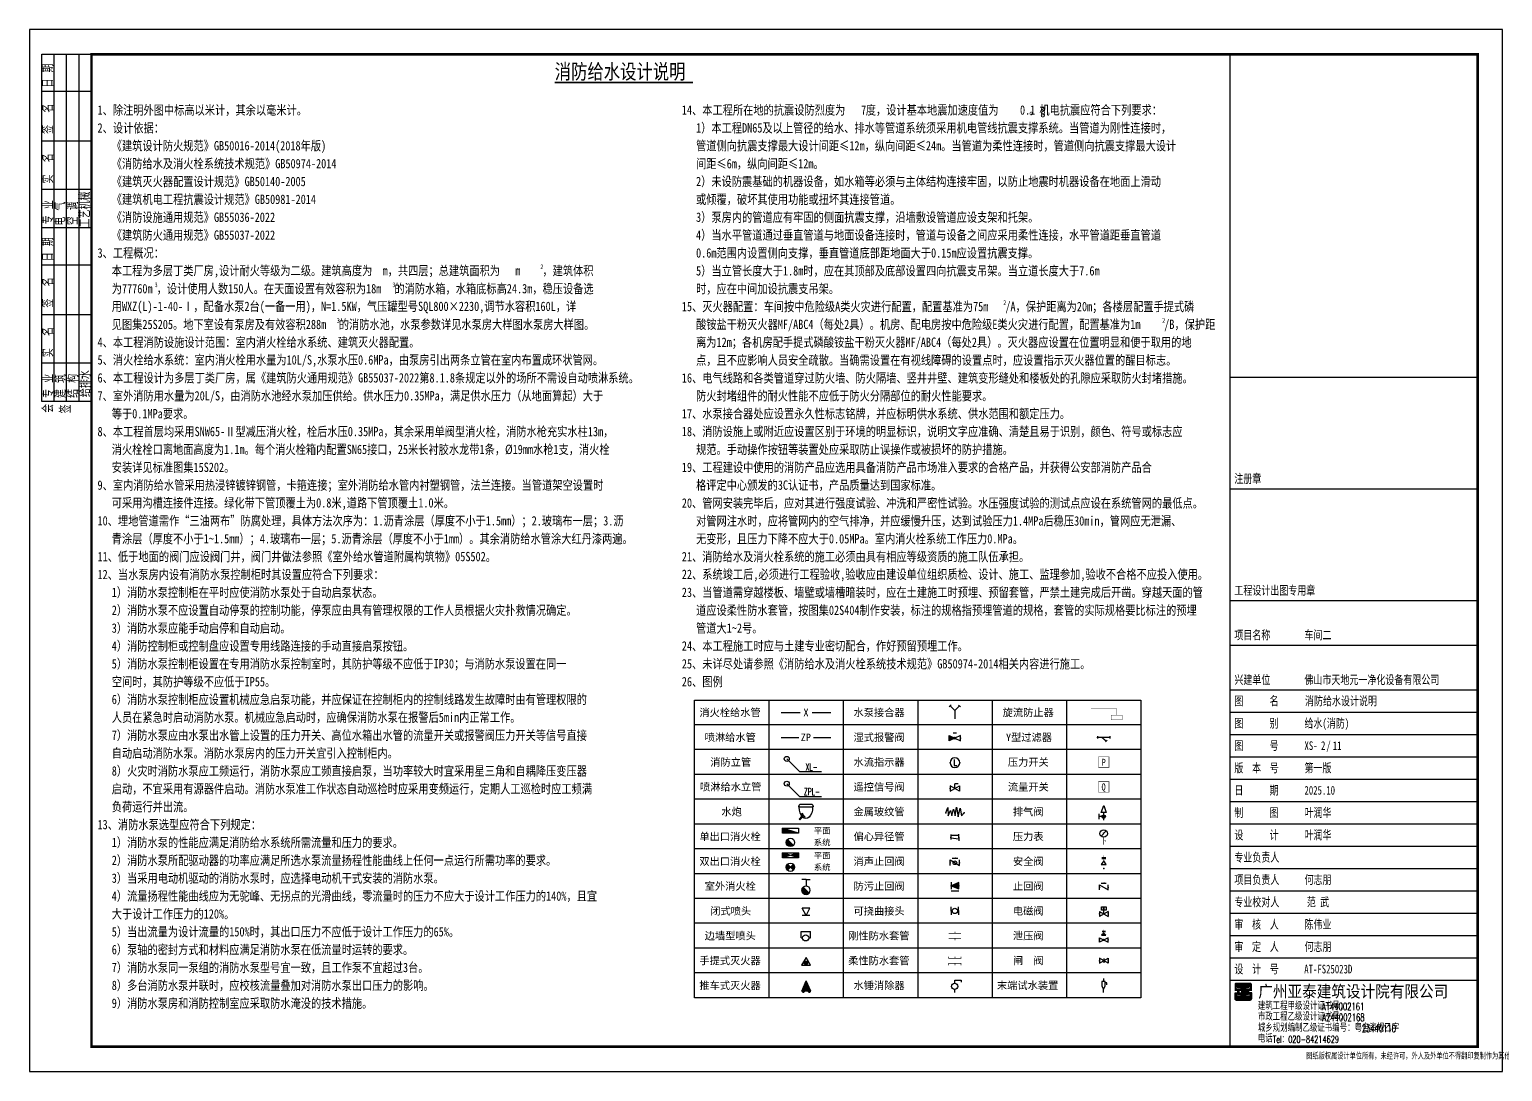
# Model space of a CAD drawing. Extents: x -620248 to 571765, y -684907 to -323071.
# Drawn here: x -556769 to -497369, y -522070 to -480070 of the extents above; entities that cross this region are included whole.
import ezdxf
from ezdxf.enums import TextEntityAlignment as Align

# ---------------------------------------------------------------- set-up
doc = ezdxf.new("R2010")
doc.units = 0
doc.header["$LTSCALE"] = 1000
doc.header["$MEASUREMENT"] = 0
doc.linetypes.add('CONTINOUS', pattern=[2000000.0, 1000000.0, 1000000.0])
for name, color, linetype in [('4', 4, 'Continuous'), ('9', 9, 'Continuous'), ('DIM_SYMB', 3, 'Continuous'), ('EQUIP_喷头', 7, 'Continuous'), ('EQUIP_消火栓', 7, 'Continuous'), ('EQUIP_消防', 7, 'Continuous'), ('EQUIP_灭火器', 7, 'Continuous'), ('PIPE-消防', 1, 'Continuous'), ('PUB_TITLE', 4, 'Continuous'), ('TWT_LEAD', 3, 'Continuous'), ('TWT_TEXT', 7, 'Continuous'), ('VALVE_消防', 7, 'Continuous'), ('VPIPE-消防', 1, 'Continuous'), ('框', 130, 'Continuous')]:
    doc.layers.add(name, color=color, linetype=linetype)
doc.styles.add('-宋体', font='simsun_0.shx', dxfattribs={"width": 0.8})
doc.styles.add('_TCH_DIM', font='SIMPLEX.shx', dxfattribs={"width": 0.8, "bigfont": 'GBCBIG.shx'})
doc.styles.add('HZ', font='txt', dxfattribs={"width": 0.8, "bigfont": 'hztxt'})
doc.styles.get("Standard").update_dxf_attribs({"font": 'gbenor.shx', "bigfont": 'gbcbig.shx'})
doc.styles.add('TBC', font='simhei_0.shx', dxfattribs={"width": 0.9})
doc.styles.add('天正', font='SIMPLEX.shx', dxfattribs={"width": 0.7, "bigfont": 'HZTXT.shx'})
doc.styles.add('宋体', font='simsun_0.shx')

# ---------------------------------------------------------------- blocks, each defined once
blk = doc.blocks.new('zss-25')
at = {"layer": 'TWT_TEXT'}
for p, q in [((-156, 169), (-182, 141)), ((-182, 126), (-182, 141)), ((-182, 126), (-182, 112)), ((-171, 99), (-182, 112)), ((-171, 99), (169, 99)), ((-156, 169), (155, 169)), ((155, 169), (181, 141)), ((169, 99), (181, 112)), ((181, 141), (181, 126)), ((181, 112), (181, 126)), ((24, -142), (36, -164)), ((77, -61), (110, -70)), ((151, -222), (81, -153)), ((102, -130), (172, -200)), ((172, -200), (151, -222))]:
    blk.add_line(p, q, dxfattribs=at)
for centre, major_axis, ratio, start_param, end_param in [((-1, 99), (0, 287), 0.590773, 1.570796, 4.712389), ((-6, 49), (0, 201), 0.493091, 3.448336, 4.129971), ((0, 48), (0, 220), 0.592916, 3.422062, 4.144078)]:
    blk.add_ellipse(centre, major_axis=major_axis, ratio=ratio, start_param=start_param, end_param=end_param, dxfattribs=at)
blk = doc.blocks.new('A$C0EE36D2C')
at = {"layer": 'TWT_TEXT'}
h = blk.add_hatch(color=256, dxfattribs=at)
h.paths.add_polyline_path([(325, 100), (0, 200), (0, 0)])
h.paths.add_polyline_path([(325, 100), (650, 0), (650, 200)])
for p, q in [((0, 0), (0, 200)), ((650, 0), (0, 200)), ((0, 200), (650, 200)), ((650, 200), (0, 0)), ((650, 200), (650, 0)), ((650, 0), (0, 0))]:
    blk.add_line(p, q)
blk = doc.blocks.new('A$C05121B48')
at = {"layer": 'TWT_TEXT'}
blk.add_hatch(color=256, dxfattribs=at).paths.add_polyline_path([(50, 50), (170, 170), (50, 291, 0.198912), (0, 170, 0.198912)])
h = blk.add_hatch(color=256, dxfattribs=at)
h.paths.add_polyline_path([(170, 170), (291, 50, 0.198912), (341, 170, 0.198912), (291, 291)])
h.paths.add_polyline_path([(170, 170), (170, 170), (170, 170), (170, 170)], flags=9)
for p, q in [((50, 291, 0), (291, 50, 0)), ((50, 50, 0), (291, 291, 0))]:
    blk.add_line(p, q)
blk.add_circle((170, 170, 0), 170)
at = {"flags": 9}
blk.add_attdef('A', (170, 170, 0), '', height=0.00681, dxfattribs=at)
blk = doc.blocks.new('A$C5684489B')
for p, q in [((58, 512), (58, 400)), ((58, 0), (58, 116))]:
    blk.add_line(p, q)
blk.add_lwpolyline([(182, 279), (182, 355), (117, 355), (117, 400), (0, 400), (0, 225), (58, 116), (117, 225), (117, 355)])
blk = doc.blocks.new('A$C5FE17621')
for points in [[(127, 374), (127, 496), (391, 496), (391, 419)], [(127, 0), (127, 121)]]:
    blk.add_lwpolyline(points)
blk.add_circle((127, 248), 126)
blk = doc.blocks.new('$TwtSys$00000546')
h = blk.add_hatch()
h.set_pattern_fill('ANSI31', color=256, scale=200, style=0)
h.set_pattern_definition([(45, (-38543.802, -6670.83), (-17.67767, 17.67767), [])])
h.paths.add_polyline_path([(-65, 174), (65, 174), (65, 44), (-65, 44)])
for points in [[(0, 344), (-198, 0), (198, 0)], [(-65, 174), (65, 174), (65, 44), (-65, 44)]]:
    blk.add_lwpolyline(points, close=True)
blk = doc.blocks.new('$TwtSys$00000386')
blk.add_line((-93, 93, 0), (93, -93, 0))
blk.add_circle((0, 0, 0), 131)
at = {"color": 0}
for points in [[(34, -127, 0), (-127, 34, 0), (93, -93, 0), (-93, 93, 0)], [(-34, -127, 0), (-127, -34, 0), (34, -127, 0), (-127, 34, 0)], [(-93, -93, 0), (-93, -93, 0), (-34, -127, 0), (-127, -34, 0)]]:
    blk.add_solid(points, dxfattribs=at)
at = {"flags": 9}
blk.add_attdef('A', (0, 0, 0), '', height=0.00524, dxfattribs=at)
blk = doc.blocks.new('$TwtSys$00000434')
for p, q in [((-0.5, 0.5), (-0.5, -0.5)), ((-0.5, -0.5), (0.5, 0.5)), ((0.5, 0.5), (-0.5, 0.5)), ((0.5, -0.5), (0.5, 0.5)), ((-0.5, -0.5), (0.5, -0.5))]:
    blk.add_line(p, q)
blk.add_solid([(0.5, -0.5), (0.5, 0.5), (-0.5, -0.5)])
blk = doc.blocks.new('$TWTSYS$00000117')
at = {"color": 0}
for p, q in [((-5, 5, 0), (-131, 5, 0)), ((-15, 15, 0), (-130, 15, 0)), ((-130, -10, 0), (-130, 10, 0)), ((-10, 10, 0), (-130, 10, 0)), ((-21, 21, 0), (-129, 21, 0)), ((-26, 26, 0), (-128, 26, 0)), ((-31, 31, 0), (-127, 31, 0)), ((-36, 36, 0), (-126, 36, 0)), ((-125, -38, 0), (-125, 38, 0)), ((-42, 42, 0), (-124, 42, 0)), ((-47, 47, 0), (-122, 47, 0)), ((-120, -52, 0), (-120, 52, 0)), ((-52, 52, 0), (-120, 52, 0)), ((-57, 57, 0), (-118, 57, 0)), ((-115, -63, 0), (-115, 63, 0)), ((-63, 63, 0), (-115, 63, 0)), ((-68, 68, 0), (-112, 68, 0)), ((-109, -72, 0), (-109, 72, 0)), ((-73, 73, 0), (-108, 73, 0)), ((-78, 78, 0), (-105, 78, 0)), ((-104, -79, 0), (-104, 79, 0)), ((-84, 84, 0), (-101, 84, 0)), ((-99, -86, 0), (-99, 86, 0)), ((-89, 89, 0), (-96, 89, 0)), ((-94, -91, 0), (-94, 91, 0)), ((-88, -96, 0), (-88, 88, 0)), ((-83, -101, 0), (-83, 83, 0)), ((-78, -105, 0), (-78, 78, 0)), ((-73, -109, 0), (-73, 73, 0)), ((-67, -112, 0), (-67, 67, 0)), ((-62, -115, 0), (-62, 62, 0)), ((-57, -118, 0), (-57, 57, 0)), ((-52, -120, 0), (-52, 52, 0)), ((-46, -122, 0), (-46, 46, 0)), ((-41, -124, 0), (-41, 41, 0)), ((-36, -126, 0), (-36, 36, 0)), ((-31, -127, 0), (-31, 31, 0)), ((-25, -128, 0), (-25, 25, 0)), ((-20, -129, 0), (-20, 20, 0)), ((-15, -130, 0), (-15, 15, 0)), ((-10, -130, 0), (-10, 10, 0)), ((-4, -131, 0), (-4, 4, 0)), ((0, 0, 0), (-131, 0, 0)), ((6, -6, 0), (-131, -6, 0)), ((11, -11, 0), (-130, -11, 0)), ((16, -16, 0), (-130, -16, 0)), ((21, -21, 0), (-129, -21, 0)), ((27, -27, 0), (-128, -27, 0)), ((32, -32, 0), (-127, -32, 0)), ((37, -37, 0), (-125, -37, 0)), ((42, -42, 0), (-124, -42, 0)), ((48, -48, 0), (-122, -48, 0)), ((53, -53, 0), (-120, -53, 0)), ((58, -58, 0), (-117, -58, 0)), ((63, -63, 0), (-114, -63, 0)), ((69, -69, 0), (-111, -69, 0)), ((74, -74, 0), (-108, -74, 0)), ((79, -79, 0), (-104, -79, 0)), ((84, -84, 0), (-100, -84, 0)), ((90, -90, 0), (-95, -90, 0)), ((90, -95, 0), (-90, -95, 0)), ((84, -100, 0), (-84, -100, 0)), ((77, -105, 0), (-77, -105, 0)), ((70, -111, 0), (-70, -111, 0)), ((60, -116, 0), (-60, -116, 0)), ((49, -121, 0), (-49, -121, 0)), ((33, -126, 0), (-33, -126, 0)), ((1, -131, 0), (1, -1, 0)), ((6, -131, 0), (6, -6, 0)), ((11, -130, 0), (11, -11, 0)), ((17, -130, 0), (17, -17, 0)), ((22, -129, 0), (22, -22, 0)), ((27, -128, 0), (27, -27, 0)), ((32, -127, 0), (32, -32, 0)), ((38, -125, 0), (38, -38, 0)), ((43, -124, 0), (43, -43, 0)), ((48, -122, 0), (48, -48, 0)), ((53, -119, 0), (53, -53, 0)), ((59, -117, 0), (59, -59, 0)), ((64, -114, 0), (64, -64, 0)), ((69, -111, 0), (69, -69, 0)), ((74, -108, 0), (74, -74, 0)), ((80, -104, 0), (80, -80, 0)), ((85, -99, 0), (85, -85, 0)), ((90, -95, 0), (90, -90, 0))]:
    blk.add_line(p, q, dxfattribs=at)
blk.add_line((92, -92, 0), (-92, 92, 0))
for start, end in [(135, 315), (315, 135)]:
    blk.add_arc((0, 0, 0), 131, start, end)
blk = doc.blocks.new('$ATTACHMENT$00000085')
for q in [(-130, 331, 0), (130, 331, 0), (0, 131, 0)]:
    blk.add_line((0, 331, 0), q)
blk.add_blockref('$TWTSYS$00000117', (0, 0))
blk = doc.blocks.new('$ATTACHMENT$00000096')
for p, q in [((150, 0), (-150, 0)), ((1, -300), (-150, 0)), ((1, -300), (150, 0)), ((150, -302), (-150, -302))]:
    blk.add_line(p, q)
blk = doc.blocks.new('$ATTACHMENT$00000094')
for p, q in [((-188, 250), (187, 250)), ((-188, 0), (-188, 250)), ((-188, 0), (-125, 0)), ((125, 0, 0), (187, 0, 0)), ((187, 0, 0), (187, 250, 0))]:
    blk.add_line(p, q)
blk.add_circle((0, 0), 125)
blk = doc.blocks.new('$VALVE$00000485')
at = {"linetype": 'CONTINOUS'}
for p, q in [((-90, 67), (-90, -42)), ((90, 42), (-90, 42)), ((90, -40), (-90, -18))]:
    blk.add_line(p, q, dxfattribs=at)
for q in [(90, 72), (90, -72)]:
    blk.add_line((90, 0), q)
for p in [(-90, 0), (90, 0)]:
    blk.add_point(p)
blk = doc.blocks.new('$VALVE$00000501')
for p, q in [((-175, 32), (-175, -32)), ((175, 32), (175, -32)), ((96, -77), (50, -123))]:
    blk.add_line(p, q)
at = {"const_width": 35}
for points in [[(-175, 0), (175, 0)], [(-52, 0), (73, -100)]]:
    blk.add_lwpolyline(points, dxfattribs=at)
for p in [(-175, -2), (175, -2)]:
    blk.add_point(p)
blk = doc.blocks.new('$VALVE$00000553')
at = {"const_width": 30}
for points in [[(0, 100), (-250, 100), (-250, 100)], [(0, 100), (0, 175)], [(0, 100), (250, 100), (250, 100)], [(-250, -100), (-250, -100), (0, -100)], [(250, -100), (250, -100), (0, -100)], [(0, -175), (0, -100)]]:
    blk.add_lwpolyline(points, dxfattribs=at)
blk = doc.blocks.new('$VALVE$00000547')
at = {"const_width": 30}
for points in [[(0, 100), (-250, 100), (-250, 175)], [(0, 100), (0, 175)], [(0, 100), (250, 100), (250, 175)], [(-250, -175), (-250, -100), (0, -100)], [(0, -175), (0, -100)], [(250, -175), (250, -100), (0, -100)]]:
    blk.add_lwpolyline(points, dxfattribs=at)
blk = doc.blocks.new('$VALVE$00000546')
for p, q in [((-371, -30), (-282, 187)), ((-282, 187), (-271, -153)), ((-271, -153), (-183, 65)), ((-183, 65), (-127, -153)), ((-127, -153), (-55, 121)), ((-55, 121), (17, -153)), ((17, -153), (72, 191)), ((72, 191), (131, -191)), ((131, -191), (211, 154)), ((211, 154), (261, -156)), ((261, -156), (371, -30))]:
    blk.add_line(p, q)
for p in [(-371, -30), (371, -30)]:
    blk.add_point(p)
blk = doc.blocks.new('$VALVE$00000314')
for p, q in [((-125, -75), (-125, 75)), ((-125, 75), (125, -75)), ((-75, 125), (75, 125)), ((125, -75), (125, 75))]:
    blk.add_line(p, q)
blk.add_circle((0, 0), 50)
for p in [(-125, 0), (125, 0)]:
    blk.add_point(p)
blk.add_solid([(0, 125), (0, 150), (75, 125)])
blk = doc.blocks.new('$VALVE$00000744')
for p, q in [((-150, -75), (-150, 75)), ((150, 75), (-150, -75)), ((-150, 75), (150, -75)), ((-45, 144), (45, 144)), ((150, -75), (150, 75))]:
    blk.add_line(p, q)
blk.add_lwpolyline([(-150, 0, 150, 0, 0), (0, 0, 0, 0, 0)], format="xyseb")
at = {"const_width": 37.5}
blk.add_lwpolyline([(-19, 0, 1), (19, 0, 1)], format="xyb", close=True, dxfattribs=at)
at = {"const_width": 1.2}
blk.add_lwpolyline([(0, 144), (0, 0)], dxfattribs=at)
for p in [(-150, 0), (150, 0)]:
    blk.add_point(p)
blk = doc.blocks.new('$ATTACHMENT$00000194')
for p, q in [((0, 0), (134, 134)), ((0, 0), (134, -134)), ((107, 162), (134, 134)), ((161, 107), (134, 134)), ((107, -161), (134, -134)), ((161, -107), (134, -134))]:
    blk.add_line(p, q)
blk = doc.blocks.new('$VALVE$00000531')
at = {"color": 7}
for p, q in [((-23, 104), (-23, -83)), ((-23, -83), (61, -83))]:
    blk.add_line(p, q, dxfattribs=at)
blk.add_lwpolyline([(-150, 0, 1), (150, 0, 1), (-150, 0, 0.808179)], format="xyb")
for p in [(-150, 0), (150, 0)]:
    blk.add_point(p)
blk = doc.blocks.new('$VALVE$00000437')
for p in [(0, 0), (87, 124)]:
    blk.add_line(p, (0, 124))
blk.add_lwpolyline([(-125, -72), (125, 72), (125, -72), (-125, 72)], close=True)
for p in [(-125, 0), (125, 0)]:
    blk.add_point(p)
blk = doc.blocks.new('$VALVE$00000447')
for p, q in [((-82, 0), (-82, 90)), ((-82, 0), (-82, -90)), ((82, 0), (82, 90)), ((82, 0), (82, -90))]:
    blk.add_line(p, q)
blk.add_circle((0, 0), 60.1)
for p in [(-82, 0), (82, 0)]:
    blk.add_point(p)
blk = doc.blocks.new('$VALVE$00000656')
for p, q in [((-113, 110), (-113, -100)), ((118, -164), (-119, -164))]:
    blk.add_line(p, q)
blk.add_lwpolyline([(119, 5, 203, 0, 0), (-113, 5, 0, 0, 0)], format="xyseb")
blk.add_lwpolyline([(119, 107), (-113, 5), (119, -97)], close=True)
for p in [(-113, 5), (119, 5)]:
    blk.add_point(p)
blk.add_solid([(-44, -164), (-44, -139), (-119, -164)])
blk = doc.blocks.new('$VALVE$00000315')
blk.add_line((-75, 125), (75, 125))
blk.add_lwpolyline([(-125, -75), (-125, 75), (125, -75), (125, 75)])
for p in [(-125, 0), (125, 0)]:
    blk.add_point(p)
blk.add_solid([(0, 125), (0, 150), (75, 125)])
blk = doc.blocks.new('$VALVE$00000296')
for points in [[(-125, 72), (-125, -72), (125, 72), (125, -72), (-125, 72)], [(0, 60), (0, -64)]]:
    blk.add_lwpolyline(points)
for p in [(-125, 0), (125, 0)]:
    blk.add_point(p)
blk = doc.blocks.new('$VALVE$00000773')
blk.add_hatch(color=256).paths.add_polyline_path([(61, 131), (2, 194), (-61, 131)])
for p, q in [((-125, -62), (-125, 62)), ((-125, 62), (125, -62)), ((125, 62), (-125, -62)), ((2, 194), (-61, 131)), ((-61, 131), (61, 131)), ((-48, 255), (53, 255)), ((52, 228), (-48, 228)), ((61, 131), (2, 194)), ((125, -62), (125, 62))]:
    blk.add_line(p, q)
at = {"const_width": 31.2}
blk.add_lwpolyline([(-16, 0, 1), (16, 0, 1)], format="xyb", close=True, dxfattribs=at)
blk.add_lwpolyline([(0, 131, 5, 5, 0), (0, 0, 1, 1, 0)], format="xyseb")
at = {"const_width": 5.37}
blk.add_lwpolyline([(2, 194), (2, 290)], dxfattribs=at)
for p in [(-125, 0), (125, 0)]:
    blk.add_point(p)
blk = doc.blocks.new('$VALVE$00000322')
for p, q in [((4, 216), (-102, 110)), ((-102, 110), (102, 110)), ((87, 272), (-81, 272)), ((-80, 317), (89, 317)), ((102, 110), (4, 216))]:
    blk.add_line(p, q)
at = {"const_width": 8.96}
for points in [[(0, 0), (0, 110)], [(4, 216), (4, 377)]]:
    blk.add_lwpolyline(points, dxfattribs=at)
blk.add_point((0, 0))
at = {"flags": 9}
for tag in ['YSIZE', 'XSIZE']:
    blk.add_attdef(tag, (0, 110), '', height=0.5, dxfattribs=at)
blk = doc.blocks.new('$VALVE$00000558')
for p, q in [((-125, 72), (125, -72)), ((125, 72), (-125, -72)), ((-125, 72), (-125, -72)), ((0, 0), (0, 104)), ((125, 72), (125, -72))]:
    blk.add_line(p, q)
blk.add_lwpolyline([(73, 106), (-66, 106), (-66, 206), (73, 206)], close=True)
for p in [(-125, 0), (125, 0)]:
    blk.add_point(p)
at = {"style": 'HZ', "width": 1.084002}
blk.add_text('M', height=69.3, dxfattribs=at).set_placement((-24, 125), (26, 125), align=Align.FIT)
blk = doc.blocks.new('$VALVE$00000597')
blk.add_line((-93, 357), (93, 543))
blk.add_lwpolyline([(93, 543, 0, 50, 0), (-31, 456, 50, 50, 0)], format="xyseb")
for points, const_width in [([(0, 300), (0, 0)], 30), ([(0, 182), (75, 182), (75, 107)], 7.5)]:
    blk.add_lwpolyline(points, dxfattribs=dict(const_width=const_width))
blk.add_circle((0, 450), 150)
blk = doc.blocks.new('$VALVE$00000497')
for p, q in [((78, 138), (-78, 138)), ((0, 50), (0, 138))]:
    blk.add_line(p, q)
at = {"const_width": 49.6}
blk.add_lwpolyline([(25, 0, 1), (-25, 0, 1)], format="xyb", close=True, dxfattribs=at)
blk.add_circle((0, 0), 50)
blk = doc.blocks.new('$TwtSys$00000547')
blk.add_hatch(color=256).paths.add_polyline_path([(-155, 0), (0, 346), (155, 0)])
for p, q in [((-155, 0), (0, 346)), ((155, 0), (-155, 0)), ((155, 0), (0, 346))]:
    blk.add_line(p, q)
for centre in [(-103, -26), (103, -26)]:
    blk.add_circle(centre, 25.7)
blk = doc.blocks.new('A$C37BD43C0')
at = {"layer": 'PIPE-消防', "linetype": 'Continuous'}
for p, q in [((3500, 11494), (4256, 11494)), ((4744, 11494), (5500, 11494)), ((3500, 10494), (4206, 10494)), ((4794, 10494), (5500, 10494))]:
    blk.add_line(p, q, dxfattribs=at)
at = {"layer": 'TWT_LEAD'}
for p, q in [((3719, 9628), (4232, 9115)), ((4232, 9115), (5124, 9115)), ((3719, 8628), (4232, 8115)), ((4232, 8115), (5124, 8115))]:
    blk.add_line(p, q, dxfattribs=at)
at = {"layer": 'TWT_TEXT'}
for p, q in [((3000, 12000), (3000, 0)), ((6000, 12000), (6000, 0)), ((9000, 12000), (9000, 0)), ((9000, 12000), (12000, 12000)), ((12000, 12000), (12000, 0)), ((15000, 12000), (15000, 0)), ((10500, 11574), (10500, 11247)), ((18000, 11000), (0, 11000)), ((18000, 10000), (0, 10000)), ((18000, 9000), (0, 9000)), ((18000, 8000), (0, 8000)), ((18000, 7000), (0, 7000)), ((18000, 6000), (0, 6000)), ((18000, 5000), (0, 5000)), ((18000, 4000), (0, 4000)), ((18000, 3000), (0, 3000)), ((18000, 2000), (0, 2000)), ((18000, 1000), (0, 1000))]:
    blk.add_line(p, q, dxfattribs=at)
for points in [[(0, 12000), (18000, 12000), (18000, 0), (0, 0)], [(16500, 7747), (16500, 7747), (16604, 7469), (16396, 7469)]]:
    blk.add_lwpolyline(points, close=True, dxfattribs=at)
for points, const_width in [([(17019, 11384), (17019, 11662), (15984, 11662)], 15), ([(16500, 7469), (16500, 7154)], 50)]:
    blk.add_lwpolyline(points, dxfattribs=dict(at, const_width=const_width))
for points, const_width in [([(16799, 11384), (17240, 11384), (17240, 11206), (16799, 11206)], 15), ([(16288, 9709), (16712, 9709), (16712, 9285), (16288, 9285)], 20), ([(16288, 8712), (16712, 8712), (16712, 8288), (16288, 8288)], 20)]:
    blk.add_lwpolyline(points, close=True, dxfattribs=dict(at, const_width=const_width))
at = {"layer": 'VPIPE-消防', "linetype": 'Continuous'}
for centre in [(3719, 9628), (3719, 8628)]:
    blk.add_circle(centre, 100, dxfattribs=at)
blk.add_blockref('A$C5FE17621', (10367, 212))
at = {"xscale": 1.099999999976716, "yscale": 1.099999999976716, "zscale": 1.099999999976716}
blk.add_blockref('A$C5684489B', (16425, 216), dxfattribs=at)
at = {"layer": 'EQUIP_喷头'}
for name, p in [('$ATTACHMENT$00000096', (4498, 3615)), ('$ATTACHMENT$00000094', (4487, 2414))]:
    blk.add_blockref(name, p, dxfattribs=at)
at = {"layer": 'EQUIP_消火栓', "xscale": 650, "yscale": -200, "zscale": 650, "rotation": 180.0000050089563}
blk.add_blockref('$TwtSys$00000434', (3868, 6738), dxfattribs=at)
at = {"layer": 'EQUIP_消火栓', "xscale": 1.3, "yscale": 1.3, "zscale": 1.3}
blk.add_blockref('$TwtSys$00000386', (3868, 6261), dxfattribs=at)
at = {"layer": 'EQUIP_消防', "xscale": 1.399999999999999, "yscale": 1.399999999999999, "zscale": 1.399999999999999, "rotation": 90}
blk.add_blockref('$ATTACHMENT$00000194', (10500, 11574), dxfattribs=at)
at = {"layer": 'EQUIP_消防', "xscale": 1.3, "yscale": 1.3, "zscale": 1.3}
blk.add_blockref('$ATTACHMENT$00000085', (4498, 4331), dxfattribs=at)
at = {"layer": 'EQUIP_灭火器'}
for name, p, xscale, yscale, zscale in [('$TwtSys$00000546', (4500, 1313), 0.9, 0.9, 0.9), ('$TwtSys$00000547', (4509, 271), 1.2, 1.2, 1.2)]:
    blk.add_blockref(name, p, dxfattribs=dict(at, xscale=xscale, yscale=yscale, zscale=zscale))
at = {"layer": 'TWT_TEXT', "extrusion": (0, 0, -1), "xscale": 1.59375, "yscale": 1.59375, "zscale": -1.593749999999197, "rotation": 5.189604516e-07}
blk.add_blockref('zss-25', (-4491, 7520), dxfattribs=at)
at = {"layer": 'TWT_TEXT'}
for name, p in [('A$C0EE36D2C', (3543, 5638)), ('A$C05121B48', (3697, 5090, 0))]:
    blk.add_blockref(name, p, dxfattribs=at)
at = {"layer": 'VALVE_消防'}
for name, p, xscale, yscale, zscale in [('$VALVE$00000744', (10500, 10464), 1.5, 1.5, 1.5), ('$VALVE$00000501', (16500, 10493), 1.399999999999999, 1.5, 1.399999999999999), ('$VALVE$00000531', (10500, 9474), 1.3, 1.3, 1.3), ('$VALVE$00000437', (10500, 8435), 1.5, 1.5, 1.5), ('$VALVE$00000485', (10500, 6458), 1.8, 1.8, 1.8), ('$VALVE$00000314', (10500, 5440), 1.5, 1.5, 1.5), ('$VALVE$00000656', (10500, 4511), 1.3, 1.3, 1.3), ('$VALVE$00000315', (16500, 4450), 1.399999999999999, 1.399999999999999, 1.399999999999999), ('$VALVE$00000447', (10500, 3500), 1.8, 1.8, 1.8), ('$VALVE$00000558', (16500, 3381), 1.399999999999999, 1.399999999999999, 1.399999999999999), ('$VALVE$00000773', (16500, 2333), 1.399999999999999, 1.399999999999999, 1.399999999999999), ('$VALVE$00000296', (16500, 1494), 1.399999999999999, 1.399999999999999, 1.399999999999999)]:
    blk.add_blockref(name, p, dxfattribs=dict(at, xscale=xscale, yscale=yscale, zscale=zscale))
for name, p in [('$VALVE$00000546', (10500, 7485)), ('$VALVE$00000597', (16500, 6168)), ('$VALVE$00000553', (10500, 2495)), ('$VALVE$00000547', (10500, 1484))]:
    blk.add_blockref(name, p, dxfattribs=at)
at = {"layer": 'VALVE_消防', "xscale": 1.399999999999999, "yscale": 1.399999999999999, "zscale": 1.399999999999999, "rotation": 90}
blk.add_blockref('$VALVE$00000497', (16500, 7301), dxfattribs=at)
at = {"layer": 'VALVE_消防', "yscale": 1.399999999999999}
blk.add_blockref('$VALVE$00000322', (16500, 5213), dxfattribs=at)
at = {"layer": 'TWT_LEAD', "color": 7, "style": '天正', "width": 0.525}
for s, p in [('XL- ', (4485, 9165)), ('ZPL- ', (4412, 8165))]:
    blk.add_text(s, height=280, dxfattribs=at).set_placement(p)
at = {"layer": 'TWT_TEXT', "style": '宋体'}
for s, height, p in [('消火栓给水管', 302.1, (198, 11345)), ('X', 302, (4393, 11345)), ('水泵接合器', 302.1, (6413, 11345)), ('旋流防止器', 302.1, (12427, 11345)), ('喷淋给水管', 302.1, (413, 10348)), ('ZP', 302.1, (4284, 10345)), ('湿式报警阀', 302.1, (6413, 10345)), ('Y型过滤器', 302.1, (12561, 10345)), ('消防立管', 302.1, (637, 9345)), ('水流指示器', 302.1, (6413, 9345)), ('压力开关', 302.1, (12637, 9345)), ('喷淋给水立管', 302.1, (225, 8348)), ('遥控信号阀', 302.1, (6413, 8345)), ('流量开关', 302.1, (12637, 8345)), ('水炮', 302.1, (1086, 7345)), ('金属玻纹管', 302.1, (6413, 7345)), ('排气阀', 302.1, (12841, 7345)), ('单出口消火栓', 302.1, (198, 6345)), ('平面', 241.7, (4811, 6614)), ('偏心异径管', 302.1, (6413, 6345)), ('压力表', 302.1, (12841, 6345)), ('系统', 241.7, (4811, 6138)), ('双出口消火栓', 302.1, (198, 5345)), ('平面', 241.7, (4811, 5614)), ('系统', 241.7, (4811, 5138)), ('消声止回阀', 302.1, (6413, 5345)), ('安全阀', 302.1, (12841, 5345)), ('室外消火栓', 302.1, (413, 4345)), ('防污止回阀', 302.1, (6413, 4345)), ('止回阀', 302.1, (12841, 4345)), ('闭式喷头', 302.1, (637, 3345)), ('可挠曲接头', 302.1, (6413, 3345)), ('电磁阀', 302.1, (12841, 3345)), ('边墙型喷头', 302.1, (413, 2345)), ('刚性防水套管', 302.1, (6198, 2345)), ('泄压阀', 302.1, (12841, 2345)), ('手提式灭火器', 302.1, (198, 1345)), ('柔性防水套管', 302.1, (6198, 1345)), ('闸  阀', 302.1, (12841, 1345)), ('推车式灭火器', 302.1, (198, 345)), ('水锤消除器', 302.1, (6413, 345)), ('末端试水装置', 302.1, (12198, 345))]:
    blk.add_text(s, height=height, dxfattribs=at).set_placement(p)
at = {"layer": 'TWT_TEXT', "style": 'TBC', "width": 0.9}
for s, p in [('P', (16417, 9353)), ('Q', (16411, 8360))]:
    blk.add_text(s, height=278, dxfattribs=at).set_placement(p)
blk = doc.blocks.new('A$C29A34EED')
at = {"layer": '框'}
for p, q in [((0, 461), (0, 14461)), ((0, 14461), (2000, 14461)), ((500, 461), (500, 14461)), ((1000, 461), (1000, 14461)), ((1500, 461), (1500, 14461)), ((2000, 461), (2000, 14461)), ((2000, 12961), (0, 12961)), ((2000, 10961), (0, 10961)), ((2000, 9005), (0, 9005)), ((2000, 7461), (0, 7461)), ((2000, 5961), (0, 5961)), ((2000, 3961), (0, 3961)), ((2000, 2005), (0, 2005)), ((2000, 461), (0, 461))]:
    blk.add_line(p, q, dxfattribs=at)
at = {"layer": '框', "style": '_TCH_DIM', "width": 0.8}
for s, p in [('日 期', (462, 13120)), ('签  名', (466, 11253)), ('实  名', (466, 9253)), ('专 业', (472, 7613)), ('空 调', (1460, 7573)), ('工艺机械', (1953, 7486)), ('电 气', (957, 7555)), ('日 期', (462, 6120)), ('签  名', (466, 4253)), ('实  名', (466, 2253)), ('专 业', (480, 613)), ('建 筑', (967, 607)), ('结 构', (1470, 612)), ('给排水', (1970, 645)), ('会', (470, 12)), ('签', (1174, -12))]:
    blk.add_text(s, height=450, rotation=90, dxfattribs=at).set_placement(p)
blk = doc.blocks.new('A$C54597E38')
at = {"layer": '9'}
h = blk.add_hatch(dxfattribs=at)
h.set_pattern_fill('ANSI31', color=256, scale=70.630202, angle=135, style=0)
h.set_pattern_definition([(180, (-153496.256, -56662.455), (-2e-15, -8.82877527), [])])
edge = h.paths.add_edge_path()
edge.add_line((99, 458), (99, 400))
edge.add_line((99, 400), (0, 400))
edge.add_line((0, 400), (0, 620))
edge.add_arc((64, 620), 63.6, 90, 180, ccw=False)
edge.add_line((64, 683), (622, 683))
edge.add_arc((622, 620), 63.6, 0, 90, ccw=False)
edge.add_line((685, 620), (685, 396))
edge.add_line((685, 396), (594, 396))
edge.add_line((594, 396), (594, 463))
edge.add_line((594, 463), (614, 463))
edge.add_line((614, 463), (624, 463))
edge.add_line((624, 463), (624, 613))
edge.add_line((624, 613), (68, 613))
edge.add_line((68, 613), (68, 458))
edge.add_line((68, 458), (99, 458))
h.paths.add_polyline_path([(369, 293), (369, 582), (586, 582), (586, 519), (436, 519), (436, 458), (557, 458), (557, 225), (431, 225), (431, 166), (588, 166), (588, 112), (370, 112), (370, 226), (321, 226), (321, 112), (103, 112), (103, 166), (260, 166), (260, 225), (133, 225), (133, 458), (255, 458), (255, 519), (104, 519), (104, 582), (321, 582), (321, 293)])
h.paths.add_polyline_path([(196, 399), (265, 399), (265, 289), (196, 289)], flags=16)
h.paths.add_polyline_path([(494, 399), (425, 399), (425, 289), (494, 289)], flags=16)
edge = h.paths.add_edge_path()
edge.add_line((99, 225), (99, 283))
edge.add_line((99, 283), (0, 283))
edge.add_line((0, 283), (0, 64))
edge.add_arc((64, 64), 63.6, 180, 270)
edge.add_line((64, 0), (622, 0))
edge.add_arc((622, 64), 63.6, 270, 360)
edge.add_line((685, 64), (685, 287))
edge.add_line((685, 287), (594, 287))
edge.add_line((594, 287), (594, 220))
edge.add_line((594, 220), (614, 220))
edge.add_line((614, 220), (624, 220))
edge.add_line((624, 220), (624, 71))
edge.add_line((624, 71), (68, 71))
edge.add_line((68, 71), (68, 225))
edge.add_line((68, 225), (99, 225))
blk.add_lwpolyline([(99, 225), (99, 283), (0, 283), (0, 64, 0.414214), (64, 0), (622, 0, 0.414214), (685, 64), (685, 287), (594, 287), (594, 220), (614, 220), (624, 220), (624, 71), (68, 71), (68, 225)], format="xyb", close=True, dxfattribs=at)
blk.add_lwpolyline([(369, 293), (369, 293), (369, 582), (586, 582), (586, 519), (436, 519), (436, 458), (557, 458), (557, 225), (431, 225), (431, 166), (588, 166), (588, 112), (370, 112), (370, 226), (321, 226), (321, 112), (103, 112), (103, 166), (260, 166), (260, 225), (133, 225), (133, 458), (255, 458), (255, 519), (104, 519), (104, 582), (321, 582), (321, 293), (369, 293)], dxfattribs=at)
blk.add_lwpolyline([(494, 399), (425, 399), (425, 289), (494, 289)], close=True, dxfattribs=at)
blk = doc.blocks.new('标框')
at = {"layer": '4'}
for p, q in [((-105112, 98008), (-105112, 71592)), ((-95112, 98008), (-95112, 71592))]:
    blk.add_line(p, q, dxfattribs=at)
at = {"layer": '框'}
for p, q in [((-105112, 111592), (-105112, 71592)), ((-95112, 111592), (-95112, 71592)), ((-105112, 98584), (-95112, 98584)), ((-105112, 94081), (-95112, 94081)), ((-105112, 89578), (-95112, 89578)), ((-105112, 87777), (-95112, 87777)), ((-105112, 85976), (-95112, 85976)), ((-105112, 85075), (-95112, 85075)), ((-105112, 84174), (-95112, 84174)), ((-105112, 83274), (-95112, 83274)), ((-105112, 82373), (-95112, 82373)), ((-105112, 81473), (-95112, 81473)), ((-105112, 80572), (-95112, 80572)), ((-105112, 79671), (-95112, 79671)), ((-105112, 78771), (-95112, 78771)), ((-105112, 77870), (-95112, 77870)), ((-105112, 76970), (-95112, 76970)), ((-105112, 76069), (-95112, 76069)), ((-105112, 75168), (-95112, 75168)), ((-105112, 74268), (-95112, 74268))]:
    blk.add_line(p, q, dxfattribs=at)
at = {"layer": '4'}
blk.add_blockref('A$C54597E38', (-104913, 73473), dxfattribs=at)
at = {"layer": 'TWT_TEXT', "style": 'TBC', "width": 0.9}
blk.add_text('广州亚泰建筑设计院有限公司', height=480, dxfattribs=at).set_placement((-103962, 73582))
at = {"layer": 'TWT_TEXT', "style": '_TCH_DIM'}
for s, height, p in [('建筑工程甲级设计证书号：', 300, (-103979, 73080)), ('城乡规划编制乙级证书编号：粤自资规乙字', 300, (-103979, 72198)), ('市政工程乙级设计证书号：', 300, (-103979, 72647)), ('电话', 300, (-103979, 71765)), ('图纸版权属设计单位所有，未经许可，外人及外单位不得翻印复制作为其他工程之用', 249.73, (-102027, 71082))]:
    blk.add_text(s, height=height, rotation=359.99972, dxfattribs=at).set_placement(p)
at = {"layer": 'TWT_TEXT', "style": '天正', "width": 0.67}
for s, height, p in [('A144002161', 300, (-101392, 73058)), ('A244002168', 300, (-101382, 72625)), ('23440110', 300, (-99787, 72179)), ('Tel：020-84214629', 290, (-103368, 71744))]:
    blk.add_text(s, height=height, rotation=359.99972, dxfattribs=at).set_placement(p)
at = {"layer": '框', "style": '-宋体', "width": 0.74}
for s, p in [('注册章', (-104927, 94312)), ('工程设计出图专用章', (-104926, 89809)), ('项目名称', (-104926, 88008)), ('车间二', (-102099, 88008)), ('兴建单位', (-104926, 86207)), ('佛山市天地元一净化设备有限公司', (-102100, 86207)), ('图      名', (-104926, 85353)), ('图      别', (-104926, 84452)), ('图      号', (-104926, 83552)), ('版  本  号', (-104927, 82651)), ('第一版', (-102100, 82651)), ('日      期', (-104926, 81751)), ('2025.10', (-102099, 81751)), ('制      图', (-104926, 80850)), ('设      计', (-104926, 79950)), ('专业负责人', (-104926, 79049)), ('项目负责人', (-104926, 78148)), ('专业校对人', (-104926, 77248)), ('审  核  人', (-104926, 76347)), ('审  定  人', (-104926, 75447)), ('设  计  号', (-104926, 74546)), ('AT-FS25023D', (-102108, 74546))]:
    blk.add_text(s, height=350, dxfattribs=at).set_placement(p)
for s, p in [('叶润华', (-101553, 80850)), ('叶润华', (-101553, 79950)), ('何志朋', (-101553, 78148)), ('范 武', (-101553, 77248)), ('陈伟业', (-101553, 76347)), ('何志朋', (-101553, 75447))]:
    blk.add_text(s, height=350, dxfattribs=at).set_placement(p, align=Align.CENTER)
blk = doc.blocks.new('消防框')
at = {"layer": '4'}
blk.add_line((-66927, 44194), (-66927, 17778), dxfattribs=at)
at = {"layer": '框'}
for p, q in [((-76927, 57778), (-76927, 17778)), ((-66927, 57778), (-66927, 17778)), ((-76927, 44194), (-76927, 17778))]:
    blk.add_line(p, q, dxfattribs=at)
at = {"layer": '4'}
blk.add_blockref('标框', (28185, -53814), dxfattribs=at)
at = {"layer": '框', "style": '-宋体', "width": 0.74}
for s, p in [('给水(消防)', (-73914, 30638)), ('XS-  /', (-73914, 29737)), ('11', (-72770, 29737))]:
    blk.add_text(s, height=350, dxfattribs=at).set_placement(p)
blk = doc.blocks.new('A$C21C844B0')
at = {"layer": '4'}
for name, p in [('A$C29A34EED', (0, 26072)), ('消防框', (124827, -17245))]:
    blk.add_blockref(name, p, dxfattribs=at)

msp = doc.modelspace()

# ---------------------------------------------------------------- linework, layer by layer
at = {"layer": 'DIM_SYMB', "const_width": 70}
msp.add_lwpolyline([(-535588.5, -482206.6), (-530014.2, -482206.6)], dxfattribs=at)
at = {"layer": 'PUB_TITLE'}
msp.add_lwpolyline([(-556769.1, -522069.6), (-497369.1, -522069.6), (-497369.1, -480069.6), (-556769.1, -480069.6)], close=True, dxfattribs=at)
at = {"layer": 'PUB_TITLE', "const_width": 100}
msp.add_lwpolyline([(-554269.1, -521069.6), (-498369.1, -521069.6), (-498369.1, -481069.6), (-554269.1, -481069.6)], close=True, dxfattribs=at)

# ---------------------------------------------------------------- block references
at = {"layer": '4'}
msp.add_blockref('A$C21C844B0', (-556269.1, -521602.2), dxfattribs=at)
at = {"layer": 'TWT_TEXT'}
msp.add_blockref('A$C37BD43C0', (-529952.7, -519096.2), dxfattribs=at)

# ---------------------------------------------------------------- texts
at = {"layer": 'DIM_SYMB', "color": 7, "style": '-宋体', "width": 0.8}
msp.add_text('消防给水设计说明', height=604.22, dxfattribs=at).set_placement((-535588.5, -482066.6))
at = {"layer": 'PUB_TITLE', "color": 4, "style": '-宋体', "width": 0.74}
msp.add_text('消防给水设计说明', height=350, dxfattribs=at).set_placement((-505335.7, -507308.9))
msp.add_text('2', height=350, dxfattribs=at).set_placement((-504600.6, -509108.4), align=Align.CENTER)
at = {"layer": 'TWT_TEXT', "style": '-宋体', "width": 0.8}
for s, height, p in [('1、除注明外图中标高以米计，其余以毫米计。', 377.637, (-554024.6, -483504.5)), ('14、本工程所在地的抗震设防烈度为    度，设计基本地震加速度值为      。机电抗震应符合下列要求：', 377.637, (-530462.7, -483502.4)), ('7', 377.6, (-523233.5, -483504.5)), ('0.1', 377.64, (-516826.7, -483504.5)), ('g', 377.6, (-516008.5, -483487.6)), ('2、设计依据：', 377.64, (-554024.6, -484224.5)), ('1）本工程DN65及以上管径的给水、排水等管道系统须采用机电管线抗震支撑系统。当管道为刚性连接时，', 377.637, (-529888.9, -484222.4)), ('《建筑设计防火规范》GB50016-2014(2018年版)', 377.637, (-553450.8, -484944.5)), ('管道侧向抗震支撑最大设计间距≤12m，纵向间距≤24m。当管道为柔性连接时，管道侧向抗震支撑最大设计', 377.637, (-529888.9, -484944.5)), ('《消防给水及消火栓系统技术规范》GB50974-2014', 377.637, (-553450.8, -485664.5)), ('间距≤6m，纵向间距≤12m。', 377.637, (-529888.9, -485664.5)), ('《建筑灭火器配置设计规范》GB50140-2005', 377.637, (-553450.8, -486384.5)), ('2）未设防震基础的机器设备，如水箱等必须与主体结构连接牢固，以防止地震时机器设备在地面上滑动', 377.637, (-529888.9, -486382.4)), ('《建筑机电工程抗震设计规范》GB50981-2014', 377.637, (-553450.8, -487102.4)), ('或倾覆，破坏其使用功能或扭坏其连接管道。', 377.637, (-529888.9, -487104.5)), ('《消防设施通用规范》GB55036-2022', 377.637, (-553450.8, -487824.5)), ('3）泵房内的管道应有牢固的侧面抗震支撑，沿墙敷设管道应设支架和托架。', 377.637, (-529888.9, -487824.5)), ('《建筑防火通用规范》GB55037-2022', 377.637, (-553450.8, -488544.5)), ('4）当水平管道通过垂直管道与地面设备连接时，管道与设备之间应采用柔性连接，水平管道距垂直管道', 377.637, (-529888.9, -488542.4)), ('3、工程概况：', 377.64, (-554024.6, -489264.5)), ('0.6m范围内设置侧向支撑，垂直管道底部距地面大于0.15m应设置抗震支撑。', 377.637, (-529888.9, -489264.5)), ('本工程为多层丁类厂房,设计耐火等级为二级。建筑高度为  m，共四层；总建筑面积为   m', 377.637, (-553450.8, -489976.1)), ('2', 188.8, (-536168.1, -489726.1)), ('，建筑体积', 377.64, (-536084.5, -489976.1)), ('5）当立管长度大于1.8m时，应在其顶部及底部设置四向抗震支吊架。当立道长度大于7.6m', 377.637, (-529888.9, -489984.5)), ('为77760m', 377.64, (-553450.8, -490704.5)), ('3', 188.8, (-551722.5, -490454.5)), ('，设计使用人数150人。在天面设置有效容积为18m', 377.637, (-551640.7, -490704.5)), ('3', 188.8, (-542135.2, -490454.5)), ('的消防水箱，水箱底标高24.3m，稳压设备选', 377.637, (-542053.3, -490704.5)), ('时，应在中间加设抗震支吊架。', 377.637, (-529888.9, -490704.5)), ('用WXZ(L)-1-40-Ⅰ，配备水泵2台(一备一用)，N=1.5KW，气压罐型号SQL800×2230,调节水容积160L，详', 377.637, (-553450.8, -491416.1)), ('15、灭火器配置：车间按中危险级A类火灾进行配置，配置基准为75m', 377.637, (-530462.7, -491424.5)), ('2', 188.8, (-517500.7, -491174.5)), ('/A，保护距离为20m；各楼层配置手提式磷', 377.637, (-517417.1, -491424.5)), ('见图集25S205。地下室设有泵房及有效容积288m', 377.637, (-553450.8, -492144.5)), ('3', 188.8, (-544377.4, -491894.5)), ('的消防水池，水泵参数详见水泵房大样图水泵房大样图。', 377.637, (-544295.5, -492144.5)), ('酸铵盐干粉灭火器MF/ABC4（每处2具）。机房、配电房按中危险级E类火灾进行配置，配置基准为1m', 377.637, (-529888.9, -492142.4)), ('2', 188.8, (-511094, -491892.4)), ('/B，保护距', 377.64, (-511010.4, -492142.4)), ('4、本工程消防设施设计范围：室内消火栓给水系统、建筑灭火器配置。', 377.637, (-554024.6, -492862.4)), ('离为12m；各机房配手提式磷酸铵盐干粉灭火器MF/ABC4（每处2具）。灭火器应设置在位置明显和便于取用的地', 377.637, (-529888.9, -492862.4)), ('5、消火栓给水系统：室内消火栓用水量为10L/S,水泵水压0.6MPa，由泵房引出两条立管在室内布置成环状管网。', 377.637, (-554024.6, -493574)), ('点，且不应影响人员安全疏散。当确需设置在有视线障碍的设置点时，应设置指示灭火器位置的醒目标志。', 377.637, (-529888.9, -493584.5)), ('6、本工程设计为多层丁类厂房，属《建筑防火通用规范》GB55037-2022第8.1.8条规定以外的场所不需设自动喷淋系统。', 377.637, (-554024.6, -494298.2)), ('16、电气线路和各类管道穿过防火墙、防火隔墙、竖井井壁、建筑变形缝处和楼板处的孔隙应采取防火封堵措施。', 377.637, (-530462.7, -494302.4)), ('7、室外消防用水量为20L/S，由消防水池经水泵加压供给。供水压力0.35MPa，满足供水压力（从地面算起）大于', 377.637, (-554024.6, -495022.4)), ('防火封堵组件的耐火性能不应低于防火分隔部位的耐火性能要求。', 377.637, (-529888.9, -495024.5)), ('等于0.1MPa要求。', 377.637, (-553450.8, -495744.5)), ('17、水泵接合器处应设置永久性标志铭牌，并应标明供水系统、供水范围和额定压力。', 377.637, (-530462.7, -495742.4)), ('8、本工程首层均采用SNW65-Ⅱ型减压消火栓，栓后水压0.35MPa，其余采用单阀型消火栓，消防水枪充实水柱13m，', 377.637, (-554024.6, -496462.4)), ('18、消防设施上或附近应设置区别于环境的明显标识，说明文字应准确、清楚且易于识别，颜色、符号或标志应', 377.637, (-530462.7, -496460.3)), ('消火栓栓口离地面高度为1.1m。每个消火栓箱内配置SN65接口，25米长衬胶水龙带1条，%%c19mm水枪1支，消火栓', 377.637, (-553450.8, -497182.4)), ('规范。手动操作按钮等装置处应采取防止误操作或被损坏的防护措施。', 377.637, (-529888.9, -497182.4)), ('安装详见标准图集15S202。', 377.637, (-553450.8, -497904.5)), ('19、工程建设中使用的消防产品应选用具备消防产品市场准入要求的合格产品，并获得公安部消防产品合', 377.637, (-530462.7, -497904.5)), ('9、室内消防给水管采用热浸锌镀锌钢管，卡箍连接；室外消防给水管内衬塑钢管，法兰连接。当管道架空设置时', 377.637, (-554024.6, -498622.4)), ('格评定中心颁发的3C认证书，产品质量达到国家标准。', 377.637, (-529888.9, -498622.4)), ('可采用沟槽连接件连接。绿化带下管顶覆土为0.8米,道路下管顶覆土1.0米。', 377.637, (-553450.8, -499336.1)), ('20、管网安装完毕后，应对其进行强度试验、冲洗和严密性试验。水压强度试验的测试点应设在系统管网的最低点。', 377.637, (-530462.7, -499344.5)), ('10、埋地管道需作“三油两布”防腐处理，具体方法次序为：1.沥青涂层（厚度不小于1.5mm）；2.玻璃布一层；3.沥', 377.637, (-554024.6, -500060.3)), ('对管网注水时，应将管网内的空气排净，并应缓慢升压，达到试验压力1.4MPa后稳压30min，管网应无泄漏、', 377.637, (-529888.9, -500064.5)), ('青涂层（厚度不小于1~1.5mm）；4.玻璃布一层；5.沥青涂层（厚度不小于1mm）。其余消防给水管涂大红丹漆两遍。', 377.637, (-553450.8, -500782.4)), ('无变形，且压力下降不应大于0.05MPa。室内消火栓系统工作压力0.MPa。', 377.637, (-529888.9, -500784.5)), ('11、低于地面的阀门应设阀门井，阀门井做法参照《室外给水管道附属构筑物》05S502。', 377.637, (-554024.6, -501502.4)), ('21、消防给水及消火栓系统的施工必须由具有相应等级资质的施工队伍承担。', 377.637, (-530462.7, -501504.5)), ('12、当水泵房内设有消防水泵控制柜时其设置应符合下列要求：', 377.637, (-554024.6, -502224.5)), ('22、系统竣工后,必须进行工程验收,验收应由建设单位组织质检、设计、施工、监理参加,验收不合格不应投入使用。', 377.637, (-530462.7, -502216.1)), ('1）消防水泵控制柜在平时应使消防水泵处于自动启泵状态。', 377.637, (-553450.8, -502944.5)), ('23、当管道需穿越楼板、墙壁或墙槽暗装时，应在土建施工时预埋、预留套管，严禁土建完成后开凿。穿越天面的管', 377.637, (-530462.7, -502942.4)), ('2）消防水泵不应设置自动停泵的控制功能，停泵应由具有管理权限的工作人员根据火灾扑救情况确定。', 377.637, (-553450.8, -503664.5)), ('道应设柔性防水套管，按图集02S404制作安装，标注的规格指预埋管道的规格，套管的实际规格要比标注的预埋', 377.637, (-529888.9, -503664.5)), ('3）消防水泵应能手动启停和自动启动。', 377.637, (-553450.8, -504384.5)), ('管道大1~2号。', 377.64, (-529888.9, -504384.5)), ('4）消防控制柜或控制盘应设置专用线路连接的手动直接启泵按钮。', 377.637, (-553450.8, -505104.5)), ('24、本工程施工时应与土建专业密切配合，作好预留预埋工作。', 377.637, (-530462.7, -505102.4)), ('5）消防水泵控制柜设置在专用消防水泵控制室时，其防护等级不应低于IP30；与消防水泵设置在同一', 377.637, (-553450.8, -505824.5)), ('25、未详尽处请参照《消防给水及消火栓系统技术规范》GB50974-2014相关内容进行施工。', 377.637, (-530462.7, -505824.5)), ('空间时，其防护等级不应低于IP55。', 377.637, (-553450.8, -506544.5)), ('26、图例', 377.64, (-530462.7, -506544.5)), ('6）消防水泵控制柜应设置机械应急启泵功能，并应保证在控制柜内的控制线路发生故障时由有管理权限的', 377.637, (-553450.8, -507260.3)), ('人员在紧急时启动消防水泵。机械应急启动时，应确保消防水泵在报警后5min内正常工作。', 377.637, (-553450.8, -507980.3)), ('7）消防水泵应由水泵出水管上设置的压力开关、高位水箱出水管的流量开关或报警阀压力开关等信号直接', 377.637, (-553450.8, -508704.5)), ('自动启动消防水泵。消防水泵房内的压力开关宜引入控制柜内。', 377.637, (-553450.8, -509424.5)), ('8）火灾时消防水泵应工频运行，消防水泵应工频直接启泵，当功率较大时宜采用星三角和自耦降压变压器', 377.637, (-553450.8, -510142.4)), ('启动，不宜采用有源器件启动。消防水泵准工作状态自动巡检时应采用变频运行，定期人工巡检时应工频满', 377.637, (-553450.8, -510862.4)), ('负荷运行并出流。', 377.64, (-553450.8, -511584.5)), ('13、消防水泵选型应符合下列规定：', 377.637, (-554024.6, -512304.5)), ('1）消防水泵的性能应满足消防给水系统所需流量和压力的要求。', 377.637, (-553450.8, -513024.5)), ('2）消防水泵所配驱动器的功率应满足所选水泵流量扬程性能曲线上任何一点运行所需功率的要求。', 377.637, (-553450.8, -513744.5)), ('3）当采用电动机驱动的消防水泵时，应选择电动机干式安装的消防水泵。', 377.637, (-553450.8, -514462.4)), ('4）流量扬程性能曲线应为无驼峰、无拐点的光滑曲线，零流量时的压力不应大于设计工作压力的140%，且宜', 377.637, (-553450.8, -515184.5)), ('大于设计工作压力的120%。', 377.637, (-553450.8, -515904.5)), ('5）当出流量为设计流量的150%时，其出口压力不应低于设计工作压力的65%。', 377.637, (-553450.8, -516624.5)), ('6）泵轴的密封方式和材料应满足消防水泵在低流量时运转的要求。', 377.637, (-553450.8, -517342.4)), ('7）消防水泵同一泵组的消防水泵型号宜一致，且工作泵不宜超过3台。', 377.637, (-553450.8, -518064.5)), ('8）多台消防水泵并联时，应校核流量叠加对消防水泵出口压力的影响。', 377.637, (-553450.8, -518784.5)), ('9）消防水泵房和消防控制室应采取防水淹没的技术措施。', 377.637, (-553450.8, -519504.5))]:
    msp.add_text(s, height=height, dxfattribs=at).set_placement(p)

doc.saveas('drawing.dxf')
